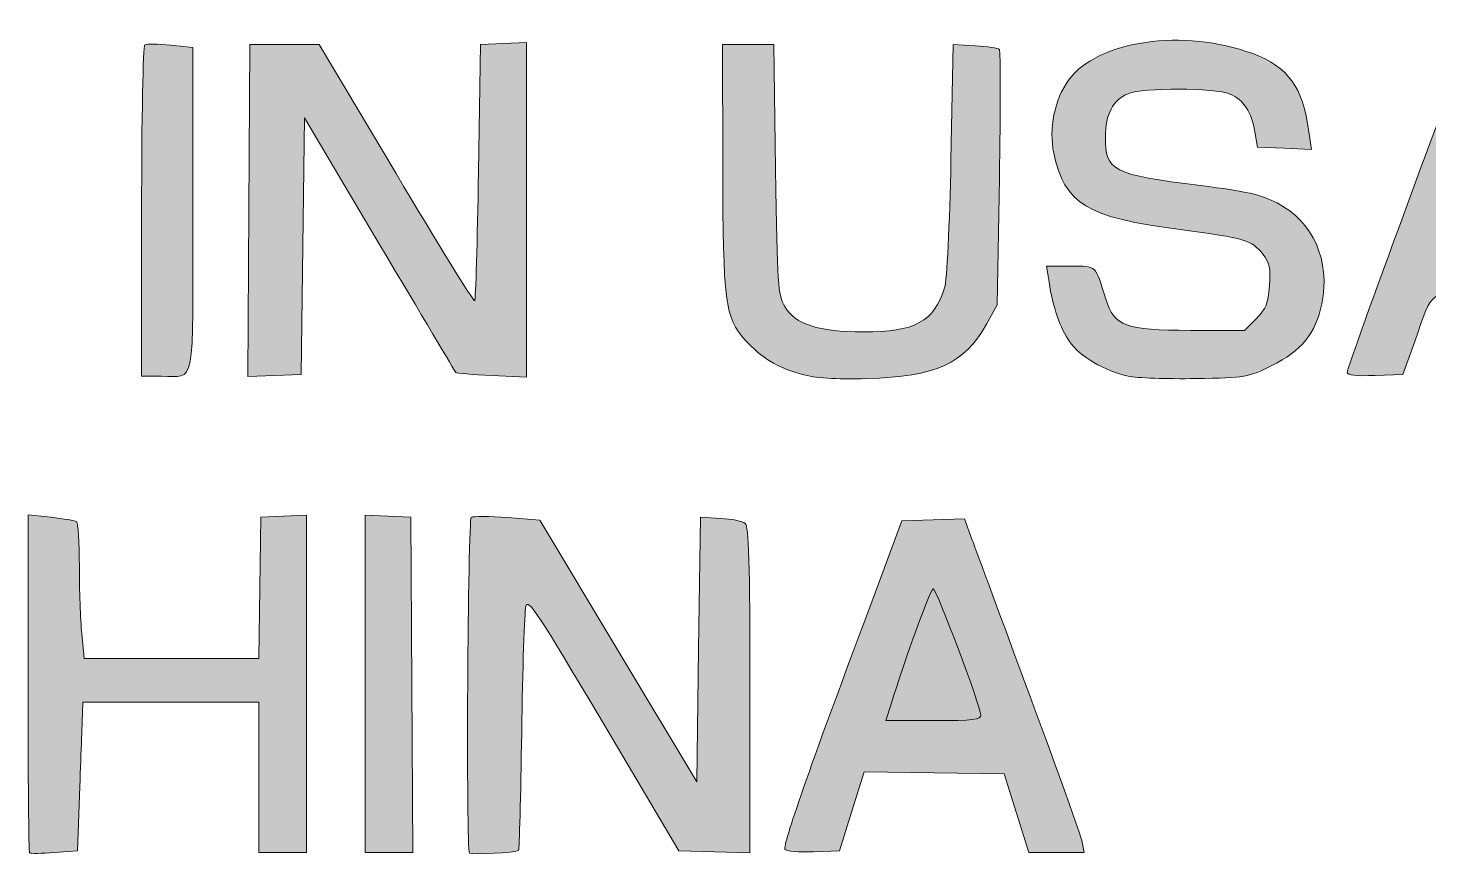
# Model space of a CAD drawing. Extents: x 0 to 500, y 2 to 498.
# Drawn here: x 103.75 to 139.53, y 10.56 to 31.68 of the extents above; entities that cross this region are included whole.
import ezdxf

# ---------------------------------------------------------------- set-up
doc = ezdxf.new("R2010")
doc.units = 0
doc.header["$MEASUREMENT"] = 0
doc.layers.add('LAYER_1', color=7, linetype='Continuous', lineweight=0)

msp = doc.modelspace()

# ---------------------------------------------------------------- hatches: boundary and pattern name
at = {"layer": 'LAYER_1', "true_color": 0x000000, "transparency": 33554687}
h = msp.add_hatch(color=18, dxfattribs=at)
h.dxf.hatch_style = 2
edge = h.paths.add_edge_path()
edge.add_spline(control_points=[(133.57, 22.727), (134.854, 22.75), (134.912, 22.76), (135.518, 23.058), (136.268, 23.427), (136.634, 23.881), (136.791, 24.634), (137.019, 25.732), (136.576, 26.733), (135.649, 27.212), (135.239, 27.424), (134.874, 27.507), (133.696, 27.654), (131.448, 27.935), (131.265, 28.028), (131.265, 28.895), (131.265, 29.473), (131.457, 29.839), (131.845, 30.002), (132.226, 30.162), (134.055, 30.155), (134.449, 29.991), (134.789, 29.851), (135.001, 29.529), (135.086, 29.028), (135.086, 29.028), (135.153, 28.635), (135.153, 28.635), (135.153, 28.635), (135.841, 28.608), (135.841, 28.608), (135.841, 28.608), (136.528, 28.58), (136.528, 28.58), (136.528, 28.58), (136.464, 29.029), (136.464, 29.029), (136.297, 30.187), (135.941, 30.682), (135.027, 31.024), (133.278, 31.679), (131.06, 31.36), (130.328, 30.35), (129.968, 29.852), (129.815, 29.105), (129.948, 28.485), (130.229, 27.179), (130.779, 26.846), (133.179, 26.53), (134.845, 26.312), (135.002, 26.265), (135.286, 25.905), (135.461, 25.683), (135.488, 25.554), (135.455, 25.098), (135.423, 24.64), (135.37, 24.509), (135.117, 24.256), (135.117, 24.256), (134.818, 23.957), (134.818, 23.957), (134.818, 23.957), (133.439, 23.957), (133.439, 23.957), (131.777, 23.957), (131.492, 24.062), (131.276, 24.756), (130.999, 25.644), (131.053, 25.594), (130.377, 25.594), (130.377, 25.594), (129.766, 25.594), (129.766, 25.594), (129.766, 25.594), (129.827, 25.196), (129.827, 25.196), (129.926, 24.56), (130.112, 24.012), (130.346, 23.671), (130.596, 23.304), (131.268, 22.909), (131.847, 22.787), (132.067, 22.741), (132.843, 22.713), (133.57, 22.727)], knot_values=[0, 0, 0, 0, 1, 1, 1, 2, 2, 2, 3, 3, 3, 4, 4, 4, 5, 5, 5, 6, 6, 6, 7, 7, 7, 8, 8, 8, 9, 9, 9, 10, 10, 10, 11, 11, 11, 12, 12, 12, 13, 13, 13, 14, 14, 14, 15, 15, 15, 16, 16, 16, 17, 17, 17, 18, 18, 18, 19, 19, 19, 20, 20, 20, 21, 21, 21, 22, 22, 22, 23, 23, 23, 24, 24, 24, 25, 25, 25, 26, 26, 26, 27, 27, 27, 28, 28, 28, 28], degree=3, periodic=0)
h = msp.add_hatch(color=18, dxfattribs=at)
h.dxf.hatch_style = 2
edge = h.paths.add_edge_path()
edge.add_spline(control_points=[(107.964, 27.041), (107.964, 22.368), (108.043, 22.787), (107.161, 22.787), (107.161, 22.787), (106.654, 22.787), (106.654, 22.787), (106.654, 22.787), (106.654, 26.992), (106.654, 26.992), (106.654, 26.992), (106.654, 26.992), (106.654, 26.992), (106.654, 29.373), (106.691, 31.22), (106.738, 31.25), (106.784, 31.278), (107.079, 31.275), (107.393, 31.242), (107.393, 31.242), (107.964, 31.182), (107.964, 31.182), (107.964, 31.182), (107.964, 27.041), (107.964, 27.041)], knot_values=[0, 0, 0, 0, 1, 1, 1, 2, 2, 2, 3, 3, 3, 4, 4, 4, 5, 5, 5, 6, 6, 6, 7, 7, 7, 8, 8, 8, 8], degree=3, periodic=0)
h = msp.add_hatch(color=18, dxfattribs=at)
h.dxf.hatch_style = 2
edge = h.paths.add_edge_path()
edge.add_spline(control_points=[(115.594, 22.803), (115.108, 22.825), (114.694, 22.861), (114.676, 22.885), (114.658, 22.908), (113.783, 24.379), (112.731, 26.154), (112.731, 26.154), (110.818, 29.381), (110.818, 29.381), (110.818, 29.381), (110.772, 26.107), (110.772, 26.107), (110.772, 26.107), (110.725, 22.834), (110.725, 22.834), (110.725, 22.834), (110.045, 22.806), (110.045, 22.806), (110.045, 22.806), (109.366, 22.779), (109.366, 22.779), (109.366, 22.779), (109.39, 27.017), (109.39, 27.017), (109.39, 27.017), (109.415, 31.256), (109.415, 31.256), (109.415, 31.256), (110.302, 31.256), (110.302, 31.256), (110.302, 31.256), (111.189, 31.256), (111.189, 31.256), (111.189, 31.256), (113.153, 27.961), (113.153, 27.961), (114.233, 26.15), (115.136, 24.687), (115.16, 24.711), (115.184, 24.735), (115.228, 26.218), (115.257, 28.005), (115.257, 28.005), (115.31, 31.256), (115.31, 31.256), (115.31, 31.256), (115.895, 31.283), (115.895, 31.283), (115.895, 31.283), (116.48, 31.311), (116.48, 31.311), (116.48, 31.311), (116.48, 27.038), (116.48, 27.038), (116.48, 27.038), (116.48, 22.765), (116.48, 22.765), (116.48, 22.765), (115.594, 22.803), (115.594, 22.803)], knot_values=[0, 0, 0, 0, 1, 1, 1, 2, 2, 2, 3, 3, 3, 4, 4, 4, 5, 5, 5, 6, 6, 6, 7, 7, 7, 8, 8, 8, 9, 9, 9, 10, 10, 10, 11, 11, 11, 12, 12, 12, 13, 13, 13, 14, 14, 14, 15, 15, 15, 16, 16, 16, 17, 17, 17, 18, 18, 18, 19, 19, 19, 20, 20, 20, 20], degree=3, periodic=0)
h = msp.add_hatch(color=18, dxfattribs=at)
h.dxf.hatch_style = 2
edge = h.paths.add_edge_path()
edge.add_spline(control_points=[(125.183, 22.726), (126.944, 22.774), (127.669, 23.104), (128.228, 24.113), (128.228, 24.113), (128.505, 24.612), (128.505, 24.612), (128.505, 24.612), (128.558, 27.84), (128.558, 27.84), (128.588, 29.616), (128.588, 31.096), (128.558, 31.13), (128.529, 31.164), (128.252, 31.206), (127.943, 31.224), (127.943, 31.224), (127.382, 31.256), (127.382, 31.256), (127.382, 31.256), (127.322, 28.308), (127.322, 28.308), (127.288, 26.648), (127.218, 25.222), (127.161, 25.045), (126.885, 24.178), (126.399, 23.913), (125.089, 23.916), (123.933, 23.919), (123.347, 24.108), (123.081, 24.565), (122.902, 24.872), (122.887, 25.089), (122.843, 28.074), (122.843, 28.074), (122.796, 31.256), (122.796, 31.256), (122.796, 31.256), (122.141, 31.256), (122.141, 31.256), (122.141, 31.256), (121.486, 31.256), (121.486, 31.256), (121.486, 31.256), (121.494, 28.168), (121.494, 28.168), (121.502, 24.665), (121.551, 24.284), (122.069, 23.711), (122.486, 23.25), (122.875, 23.013), (123.506, 22.837), (123.871, 22.735), (124.341, 22.704), (125.183, 22.726)], knot_values=[0, 0, 0, 0, 1, 1, 1, 2, 2, 2, 3, 3, 3, 4, 4, 4, 5, 5, 5, 6, 6, 6, 7, 7, 7, 8, 8, 8, 9, 9, 9, 10, 10, 10, 11, 11, 11, 12, 12, 12, 13, 13, 13, 14, 14, 14, 15, 15, 15, 16, 16, 16, 17, 17, 17, 18, 18, 18, 18], degree=3, periodic=0)
h = msp.add_hatch(color=18, dxfattribs=at)
h.dxf.hatch_style = 2
edge = h.paths.add_edge_path()
edge.add_spline(control_points=[(137.441, 22.89), (137.441, 23.042), (140.354, 30.946), (140.464, 31.092), (140.521, 31.168), (140.807, 31.209), (141.278, 31.209), (141.745, 31.209), (142.037, 31.167), (142.098, 31.092), (142.15, 31.028), (142.783, 29.375), (143.504, 27.419), (144.226, 25.463), (144.902, 23.647), (145.006, 23.382), (145.111, 23.117), (145.172, 22.875), (145.14, 22.844), (145.109, 22.813), (144.778, 22.787), (144.404, 22.787), (144.404, 22.787), (143.725, 22.787), (143.725, 22.787), (143.725, 22.787), (143.613, 23.138), (143.613, 23.138), (143.551, 23.331), (143.376, 23.815), (143.225, 24.214), (143.225, 24.214), (142.949, 24.939), (142.949, 24.939), (142.949, 24.939), (141.321, 24.939), (141.321, 24.939), (139.436, 24.939), (139.666, 25.074), (139.166, 23.676), (139.166, 23.676), (138.865, 22.834), (138.865, 22.834), (138.865, 22.834), (138.153, 22.806), (138.153, 22.806), (137.652, 22.787), (137.441, 22.812), (137.441, 22.89)], knot_values=[0, 0, 0, 0, 1, 1, 1, 2, 2, 2, 3, 3, 3, 4, 4, 4, 5, 5, 5, 6, 6, 6, 7, 7, 7, 8, 8, 8, 9, 9, 9, 10, 10, 10, 11, 11, 11, 12, 12, 12, 13, 13, 13, 14, 14, 14, 15, 15, 15, 16, 16, 16, 16], degree=3, periodic=0)
h = msp.add_hatch(color=18, dxfattribs=at)
h.dxf.hatch_style = 2
edge = h.paths.add_edge_path()
edge.add_spline(control_points=[(104.424, 10.622), (104.099, 10.596), (103.814, 10.592), (103.793, 10.614), (103.793, 10.614), (103.793, 10.614), (103.793, 10.614), (103.771, 10.635), (103.753, 12.587), (103.753, 14.951), (103.753, 14.951), (103.753, 19.249), (103.753, 19.249), (103.753, 19.249), (104.338, 19.183), (104.338, 19.183), (104.66, 19.146), (104.955, 19.097), (104.993, 19.074), (105.032, 19.052), (105.064, 18.54), (105.064, 17.939), (105.064, 17.337), (105.092, 16.561), (105.124, 16.213), (105.124, 16.213), (105.184, 15.581), (105.184, 15.581), (105.184, 15.581), (107.414, 15.581), (107.414, 15.581), (107.414, 15.581), (109.645, 15.581), (109.645, 15.581), (109.645, 15.581), (109.67, 17.383), (109.67, 17.383), (109.67, 17.383), (109.696, 19.184), (109.696, 19.184), (109.696, 19.184), (110.28, 19.212), (110.28, 19.212), (110.28, 19.212), (110.865, 19.24), (110.865, 19.24), (110.865, 19.24), (110.865, 14.931), (110.865, 14.931), (110.865, 14.931), (110.865, 10.622), (110.865, 10.622), (110.865, 10.622), (110.257, 10.622), (110.257, 10.622), (110.257, 10.622), (109.649, 10.622), (109.649, 10.622), (109.649, 10.622), (109.649, 12.54), (109.649, 12.54), (109.649, 12.54), (109.649, 14.459), (109.649, 14.459), (109.649, 14.459), (107.403, 14.459), (107.403, 14.459), (107.403, 14.459), (105.157, 14.459), (105.157, 14.459), (105.157, 14.459), (105.146, 14.201), (105.146, 14.201), (105.139, 14.06), (105.108, 13.207), (105.075, 12.306), (105.075, 12.306), (105.017, 10.669), (105.017, 10.669), (105.017, 10.669), (104.424, 10.622), (104.424, 10.622)], knot_values=[0, 0, 0, 0, 1, 1, 1, 2, 2, 2, 3, 3, 3, 4, 4, 4, 5, 5, 5, 6, 6, 6, 7, 7, 7, 8, 8, 8, 9, 9, 9, 10, 10, 10, 11, 11, 11, 12, 12, 12, 13, 13, 13, 14, 14, 14, 15, 15, 15, 16, 16, 16, 17, 17, 17, 18, 18, 18, 19, 19, 19, 20, 20, 20, 21, 21, 21, 22, 22, 22, 23, 23, 23, 24, 24, 24, 25, 25, 25, 26, 26, 26, 27, 27, 27, 27], degree=3, periodic=0)
h = msp.add_hatch(color=18, dxfattribs=at)
h.dxf.hatch_style = 2
h.paths.add_polyline_path([(112.362, 14.931), (112.362, 19.24), (112.947, 19.212), (113.532, 19.184), (113.557, 14.903), (113.581, 10.622), (112.972, 10.622), (112.362, 10.622)])
h = msp.add_hatch(color=18, dxfattribs=at)
h.dxf.hatch_style = 2
edge = h.paths.add_edge_path()
edge.add_spline(control_points=[(116.281, 10.676), (116.301, 10.694), (116.336, 12.047), (116.36, 13.683), (116.384, 15.319), (116.432, 16.77), (116.465, 16.909), (116.519, 17.129), (116.762, 16.762), (118.449, 13.914), (118.449, 13.914), (120.371, 10.669), (120.371, 10.669), (120.371, 10.669), (121.28, 10.642), (121.28, 10.642), (121.28, 10.642), (122.188, 10.615), (122.188, 10.615), (122.188, 10.615), (122.188, 14.771), (122.188, 14.771), (122.188, 18.054), (122.163, 18.948), (122.067, 19.028), (122.001, 19.083), (121.716, 19.141), (121.436, 19.156), (121.436, 19.156), (120.925, 19.184), (120.925, 19.184), (120.925, 19.184), (120.878, 15.806), (120.878, 15.806), (120.878, 15.806), (120.831, 12.427), (120.831, 12.427), (120.831, 12.427), (118.827, 15.77), (118.827, 15.77), (118.827, 15.77), (116.824, 19.113), (116.824, 19.113), (116.824, 19.113), (115.994, 19.175), (115.994, 19.175), (115.537, 19.21), (115.123, 19.213), (115.073, 19.182), (114.982, 19.126), (114.937, 10.698), (115.028, 10.608), (115.076, 10.56), (116.222, 10.622), (116.281, 10.676)], knot_values=[0, 0, 0, 0, 1, 1, 1, 2, 2, 2, 3, 3, 3, 4, 4, 4, 5, 5, 5, 6, 6, 6, 7, 7, 7, 8, 8, 8, 9, 9, 9, 10, 10, 10, 11, 11, 11, 12, 12, 12, 13, 13, 13, 14, 14, 14, 15, 15, 15, 16, 16, 16, 17, 17, 17, 18, 18, 18, 18], degree=3, periodic=0)
h = msp.add_hatch(color=18, dxfattribs=at)
h.dxf.hatch_style = 2
edge = h.paths.add_edge_path()
edge.add_spline(control_points=[(123.083, 10.706), (123.021, 10.806), (123.72, 12.808), (125.162, 16.658), (125.162, 16.658), (126.072, 19.091), (126.072, 19.091), (126.072, 19.091), (126.871, 19.117), (126.871, 19.117), (126.871, 19.117), (127.669, 19.144), (127.669, 19.144), (127.669, 19.144), (127.868, 18.603), (127.868, 18.603), (127.977, 18.305), (128.641, 16.506), (129.344, 14.606), (130.046, 12.705), (130.645, 11.032), (130.674, 10.886), (130.674, 10.886), (130.727, 10.622), (130.727, 10.622), (130.727, 10.622), (130.018, 10.622), (130.018, 10.622), (130.018, 10.622), (129.309, 10.622), (129.309, 10.622), (129.309, 10.622), (128.997, 11.628), (128.997, 11.628), (128.997, 11.628), (128.685, 12.634), (128.685, 12.634), (128.685, 12.634), (126.895, 12.659), (126.895, 12.659), (126.895, 12.659), (125.106, 12.685), (125.106, 12.685), (125.106, 12.685), (124.791, 11.677), (124.791, 11.677), (124.791, 11.677), (124.476, 10.669), (124.476, 10.669), (124.476, 10.669), (123.808, 10.641), (123.808, 10.641), (123.438, 10.626), (123.114, 10.655), (123.083, 10.706)], knot_values=[0, 0, 0, 0, 1, 1, 1, 2, 2, 2, 3, 3, 3, 4, 4, 4, 5, 5, 5, 6, 6, 6, 7, 7, 7, 8, 8, 8, 9, 9, 9, 10, 10, 10, 11, 11, 11, 12, 12, 12, 13, 13, 13, 14, 14, 14, 15, 15, 15, 16, 16, 16, 17, 17, 17, 18, 18, 18, 18], degree=3, periodic=0)
h = msp.add_hatch(color=18, dxfattribs=at)
h.dxf.hatch_style = 2
edge = h.paths.add_edge_path()
edge.add_spline(control_points=[(128.083, 14.135), (128.083, 14.355), (126.951, 17.359), (126.868, 17.359), (126.805, 17.359), (126.16, 15.592), (125.784, 14.388), (125.784, 14.388), (125.659, 13.991), (125.659, 13.991), (125.659, 13.991), (126.871, 13.991), (126.871, 13.991), (127.901, 13.991), (128.083, 14.012), (128.083, 14.135)], knot_values=[0, 0, 0, 0, 1, 1, 1, 2, 2, 2, 3, 3, 3, 4, 4, 4, 5, 5, 5, 5], degree=3, periodic=0)

# ---------------------------------------------------------------- linework, layer by layer
at = {"layer": 'LAYER_1'}
msp.add_lwpolyline([(112.362, 14.931), (112.362, 19.24), (112.947, 19.212), (113.532, 19.184), (113.557, 14.903), (113.581, 10.622), (112.972, 10.622), (112.362, 10.622)], close=True, dxfattribs=at)
for points in [[(128.083, 14.135)], [(115.028, 10.608)], [(123.083, 10.706)]]:
    msp.add_lwpolyline(points, dxfattribs=at)
for points, knots in [([(133.57, 22.727), (134.854, 22.75), (134.912, 22.76), (135.518, 23.058), (136.268, 23.427), (136.634, 23.881), (136.791, 24.634), (137.019, 25.732), (136.576, 26.733), (135.649, 27.212), (135.239, 27.424), (134.874, 27.507), (133.696, 27.654), (131.448, 27.935), (131.265, 28.028), (131.265, 28.895), (131.265, 29.473), (131.457, 29.839), (131.845, 30.002), (132.226, 30.162), (134.055, 30.155), (134.449, 29.991), (134.789, 29.851), (135.001, 29.529), (135.086, 29.028), (135.086, 29.028), (135.153, 28.635), (135.153, 28.635), (135.153, 28.635), (135.841, 28.608), (135.841, 28.608), (135.841, 28.608), (136.528, 28.58), (136.528, 28.58), (136.528, 28.58), (136.464, 29.029), (136.464, 29.029), (136.297, 30.187), (135.941, 30.682), (135.027, 31.024), (133.278, 31.679), (131.06, 31.36), (130.328, 30.35), (129.968, 29.852), (129.815, 29.105), (129.948, 28.485), (130.229, 27.179), (130.779, 26.846), (133.179, 26.53), (134.845, 26.312), (135.002, 26.265), (135.286, 25.905), (135.461, 25.683), (135.488, 25.554), (135.455, 25.098), (135.423, 24.64), (135.37, 24.509), (135.117, 24.256), (135.117, 24.256), (134.818, 23.957), (134.818, 23.957), (134.818, 23.957), (133.439, 23.957), (133.439, 23.957), (131.777, 23.957), (131.492, 24.062), (131.276, 24.756), (130.999, 25.644), (131.053, 25.594), (130.377, 25.594), (130.377, 25.594), (129.766, 25.594), (129.766, 25.594), (129.766, 25.594), (129.827, 25.196), (129.827, 25.196), (129.926, 24.56), (130.112, 24.012), (130.346, 23.671), (130.596, 23.304), (131.268, 22.909), (131.847, 22.787), (132.067, 22.741), (132.843, 22.713), (133.57, 22.727)], [0, 0, 0, 0, 1, 1, 1, 2, 2, 2, 3, 3, 3, 4, 4, 4, 5, 5, 5, 6, 6, 6, 7, 7, 7, 8, 8, 8, 9, 9, 9, 10, 10, 10, 11, 11, 11, 12, 12, 12, 13, 13, 13, 14, 14, 14, 15, 15, 15, 16, 16, 16, 17, 17, 17, 18, 18, 18, 19, 19, 19, 20, 20, 20, 21, 21, 21, 22, 22, 22, 23, 23, 23, 24, 24, 24, 25, 25, 25, 26, 26, 26, 27, 27, 27, 28, 28, 28, 28]), ([(107.964, 27.041), (107.964, 22.368), (108.043, 22.787), (107.161, 22.787), (107.161, 22.787), (106.654, 22.787), (106.654, 22.787), (106.654, 22.787), (106.654, 26.992), (106.654, 26.992), (106.654, 26.992), (106.654, 26.992), (106.654, 26.992), (106.654, 29.373), (106.691, 31.22), (106.738, 31.25), (106.784, 31.278), (107.079, 31.275), (107.393, 31.242), (107.393, 31.242), (107.964, 31.182), (107.964, 31.182), (107.964, 31.182), (107.964, 27.041), (107.964, 27.041)], [0, 0, 0, 0, 1, 1, 1, 2, 2, 2, 3, 3, 3, 4, 4, 4, 5, 5, 5, 6, 6, 6, 7, 7, 7, 8, 8, 8, 8]), ([(115.594, 22.803), (115.108, 22.825), (114.694, 22.861), (114.676, 22.885), (114.658, 22.908), (113.783, 24.379), (112.731, 26.154), (112.731, 26.154), (110.818, 29.381), (110.818, 29.381), (110.818, 29.381), (110.772, 26.107), (110.772, 26.107), (110.772, 26.107), (110.725, 22.834), (110.725, 22.834), (110.725, 22.834), (110.045, 22.806), (110.045, 22.806), (110.045, 22.806), (109.366, 22.779), (109.366, 22.779), (109.366, 22.779), (109.39, 27.017), (109.39, 27.017), (109.39, 27.017), (109.415, 31.256), (109.415, 31.256), (109.415, 31.256), (110.302, 31.256), (110.302, 31.256), (110.302, 31.256), (111.189, 31.256), (111.189, 31.256), (111.189, 31.256), (113.153, 27.961), (113.153, 27.961), (114.233, 26.15), (115.136, 24.687), (115.16, 24.711), (115.184, 24.735), (115.228, 26.218), (115.257, 28.005), (115.257, 28.005), (115.31, 31.256), (115.31, 31.256), (115.31, 31.256), (115.895, 31.283), (115.895, 31.283), (115.895, 31.283), (116.48, 31.311), (116.48, 31.311), (116.48, 31.311), (116.48, 27.038), (116.48, 27.038), (116.48, 27.038), (116.48, 22.765), (116.48, 22.765), (116.48, 22.765), (115.594, 22.803), (115.594, 22.803)], [0, 0, 0, 0, 1, 1, 1, 2, 2, 2, 3, 3, 3, 4, 4, 4, 5, 5, 5, 6, 6, 6, 7, 7, 7, 8, 8, 8, 9, 9, 9, 10, 10, 10, 11, 11, 11, 12, 12, 12, 13, 13, 13, 14, 14, 14, 15, 15, 15, 16, 16, 16, 17, 17, 17, 18, 18, 18, 19, 19, 19, 20, 20, 20, 20]), ([(125.183, 22.726), (126.944, 22.774), (127.669, 23.104), (128.228, 24.113), (128.228, 24.113), (128.505, 24.612), (128.505, 24.612), (128.505, 24.612), (128.558, 27.84), (128.558, 27.84), (128.588, 29.616), (128.588, 31.096), (128.558, 31.13), (128.529, 31.164), (128.252, 31.206), (127.943, 31.224), (127.943, 31.224), (127.382, 31.256), (127.382, 31.256), (127.382, 31.256), (127.322, 28.308), (127.322, 28.308), (127.288, 26.648), (127.218, 25.222), (127.161, 25.045), (126.885, 24.178), (126.399, 23.913), (125.089, 23.916), (123.933, 23.919), (123.347, 24.108), (123.081, 24.565), (122.902, 24.872), (122.887, 25.089), (122.843, 28.074), (122.843, 28.074), (122.796, 31.256), (122.796, 31.256), (122.796, 31.256), (122.141, 31.256), (122.141, 31.256), (122.141, 31.256), (121.486, 31.256), (121.486, 31.256), (121.486, 31.256), (121.494, 28.168), (121.494, 28.168), (121.502, 24.665), (121.551, 24.284), (122.069, 23.711), (122.486, 23.25), (122.875, 23.013), (123.506, 22.837), (123.871, 22.735), (124.341, 22.704), (125.183, 22.726)], [0, 0, 0, 0, 1, 1, 1, 2, 2, 2, 3, 3, 3, 4, 4, 4, 5, 5, 5, 6, 6, 6, 7, 7, 7, 8, 8, 8, 9, 9, 9, 10, 10, 10, 11, 11, 11, 12, 12, 12, 13, 13, 13, 14, 14, 14, 15, 15, 15, 16, 16, 16, 17, 17, 17, 18, 18, 18, 18]), ([(137.441, 22.89), (137.441, 23.042), (140.354, 30.946), (140.464, 31.092), (140.521, 31.168), (140.807, 31.209), (141.278, 31.209), (141.745, 31.209), (142.037, 31.167), (142.098, 31.092), (142.15, 31.028), (142.783, 29.375), (143.504, 27.419), (144.226, 25.463), (144.902, 23.647), (145.006, 23.382), (145.111, 23.117), (145.172, 22.875), (145.14, 22.844), (145.109, 22.813), (144.778, 22.787), (144.404, 22.787), (144.404, 22.787), (143.725, 22.787), (143.725, 22.787), (143.725, 22.787), (143.613, 23.138), (143.613, 23.138), (143.551, 23.331), (143.376, 23.815), (143.225, 24.214), (143.225, 24.214), (142.949, 24.939), (142.949, 24.939), (142.949, 24.939), (141.321, 24.939), (141.321, 24.939), (139.436, 24.939), (139.666, 25.074), (139.166, 23.676), (139.166, 23.676), (138.865, 22.834), (138.865, 22.834), (138.865, 22.834), (138.153, 22.806), (138.153, 22.806), (137.652, 22.787), (137.441, 22.812), (137.441, 22.89)], [0, 0, 0, 0, 1, 1, 1, 2, 2, 2, 3, 3, 3, 4, 4, 4, 5, 5, 5, 6, 6, 6, 7, 7, 7, 8, 8, 8, 9, 9, 9, 10, 10, 10, 11, 11, 11, 12, 12, 12, 13, 13, 13, 14, 14, 14, 15, 15, 15, 16, 16, 16, 16]), ([(104.424, 10.622), (104.099, 10.596), (103.814, 10.592), (103.793, 10.614), (103.793, 10.614), (103.793, 10.614), (103.793, 10.614), (103.771, 10.635), (103.753, 12.587), (103.753, 14.951), (103.753, 14.951), (103.753, 19.249), (103.753, 19.249), (103.753, 19.249), (104.338, 19.183), (104.338, 19.183), (104.66, 19.146), (104.955, 19.097), (104.993, 19.074), (105.032, 19.052), (105.064, 18.54), (105.064, 17.939), (105.064, 17.337), (105.092, 16.561), (105.124, 16.213), (105.124, 16.213), (105.184, 15.581), (105.184, 15.581), (105.184, 15.581), (107.414, 15.581), (107.414, 15.581), (107.414, 15.581), (109.645, 15.581), (109.645, 15.581), (109.645, 15.581), (109.67, 17.383), (109.67, 17.383), (109.67, 17.383), (109.696, 19.184), (109.696, 19.184), (109.696, 19.184), (110.28, 19.212), (110.28, 19.212), (110.28, 19.212), (110.865, 19.24), (110.865, 19.24), (110.865, 19.24), (110.865, 14.931), (110.865, 14.931), (110.865, 14.931), (110.865, 10.622), (110.865, 10.622), (110.865, 10.622), (110.257, 10.622), (110.257, 10.622), (110.257, 10.622), (109.649, 10.622), (109.649, 10.622), (109.649, 10.622), (109.649, 12.54), (109.649, 12.54), (109.649, 12.54), (109.649, 14.459), (109.649, 14.459), (109.649, 14.459), (107.403, 14.459), (107.403, 14.459), (107.403, 14.459), (105.157, 14.459), (105.157, 14.459), (105.157, 14.459), (105.146, 14.201), (105.146, 14.201), (105.139, 14.06), (105.108, 13.207), (105.075, 12.306), (105.075, 12.306), (105.017, 10.669), (105.017, 10.669), (105.017, 10.669), (104.424, 10.622), (104.424, 10.622)], [0, 0, 0, 0, 1, 1, 1, 2, 2, 2, 3, 3, 3, 4, 4, 4, 5, 5, 5, 6, 6, 6, 7, 7, 7, 8, 8, 8, 9, 9, 9, 10, 10, 10, 11, 11, 11, 12, 12, 12, 13, 13, 13, 14, 14, 14, 15, 15, 15, 16, 16, 16, 17, 17, 17, 18, 18, 18, 19, 19, 19, 20, 20, 20, 21, 21, 21, 22, 22, 22, 23, 23, 23, 24, 24, 24, 25, 25, 25, 26, 26, 26, 27, 27, 27, 27]), ([(116.281, 10.676), (116.301, 10.694), (116.336, 12.047), (116.36, 13.683), (116.384, 15.319), (116.432, 16.77), (116.465, 16.909), (116.519, 17.129), (116.762, 16.762), (118.449, 13.914), (118.449, 13.914), (120.371, 10.669), (120.371, 10.669), (120.371, 10.669), (121.28, 10.642), (121.28, 10.642), (121.28, 10.642), (122.188, 10.615), (122.188, 10.615), (122.188, 10.615), (122.188, 14.771), (122.188, 14.771), (122.188, 18.054), (122.163, 18.948), (122.067, 19.028), (122.001, 19.083), (121.716, 19.141), (121.436, 19.156), (121.436, 19.156), (120.925, 19.184), (120.925, 19.184), (120.925, 19.184), (120.878, 15.806), (120.878, 15.806), (120.878, 15.806), (120.831, 12.427), (120.831, 12.427), (120.831, 12.427), (118.827, 15.77), (118.827, 15.77), (118.827, 15.77), (116.824, 19.113), (116.824, 19.113), (116.824, 19.113), (115.994, 19.175), (115.994, 19.175), (115.537, 19.21), (115.123, 19.213), (115.073, 19.182), (114.982, 19.126), (114.937, 10.698), (115.028, 10.608), (115.076, 10.56), (116.222, 10.622), (116.281, 10.676)], [0, 0, 0, 0, 1, 1, 1, 2, 2, 2, 3, 3, 3, 4, 4, 4, 5, 5, 5, 6, 6, 6, 7, 7, 7, 8, 8, 8, 9, 9, 9, 10, 10, 10, 11, 11, 11, 12, 12, 12, 13, 13, 13, 14, 14, 14, 15, 15, 15, 16, 16, 16, 17, 17, 17, 18, 18, 18, 18]), ([(123.083, 10.706), (123.021, 10.806), (123.72, 12.808), (125.162, 16.658), (125.162, 16.658), (126.072, 19.091), (126.072, 19.091), (126.072, 19.091), (126.871, 19.117), (126.871, 19.117), (126.871, 19.117), (127.669, 19.144), (127.669, 19.144), (127.669, 19.144), (127.868, 18.603), (127.868, 18.603), (127.977, 18.305), (128.641, 16.506), (129.344, 14.606), (130.046, 12.705), (130.645, 11.032), (130.674, 10.886), (130.674, 10.886), (130.727, 10.622), (130.727, 10.622), (130.727, 10.622), (130.018, 10.622), (130.018, 10.622), (130.018, 10.622), (129.309, 10.622), (129.309, 10.622), (129.309, 10.622), (128.997, 11.628), (128.997, 11.628), (128.997, 11.628), (128.685, 12.634), (128.685, 12.634), (128.685, 12.634), (126.895, 12.659), (126.895, 12.659), (126.895, 12.659), (125.106, 12.685), (125.106, 12.685), (125.106, 12.685), (124.791, 11.677), (124.791, 11.677), (124.791, 11.677), (124.476, 10.669), (124.476, 10.669), (124.476, 10.669), (123.808, 10.641), (123.808, 10.641), (123.438, 10.626), (123.114, 10.655), (123.083, 10.706)], [0, 0, 0, 0, 1, 1, 1, 2, 2, 2, 3, 3, 3, 4, 4, 4, 5, 5, 5, 6, 6, 6, 7, 7, 7, 8, 8, 8, 9, 9, 9, 10, 10, 10, 11, 11, 11, 12, 12, 12, 13, 13, 13, 14, 14, 14, 15, 15, 15, 16, 16, 16, 17, 17, 17, 18, 18, 18, 18]), ([(128.083, 14.135), (128.083, 14.355), (126.951, 17.359), (126.868, 17.359), (126.805, 17.359), (126.16, 15.592), (125.784, 14.388), (125.784, 14.388), (125.659, 13.991), (125.659, 13.991), (125.659, 13.991), (126.871, 13.991), (126.871, 13.991), (127.901, 13.991), (128.083, 14.012), (128.083, 14.135)], [0, 0, 0, 0, 1, 1, 1, 2, 2, 2, 3, 3, 3, 4, 4, 4, 5, 5, 5, 5])]:
    msp.add_open_spline(points, degree=3, knots=knots, dxfattribs=at)

doc.saveas('drawing.dxf')
